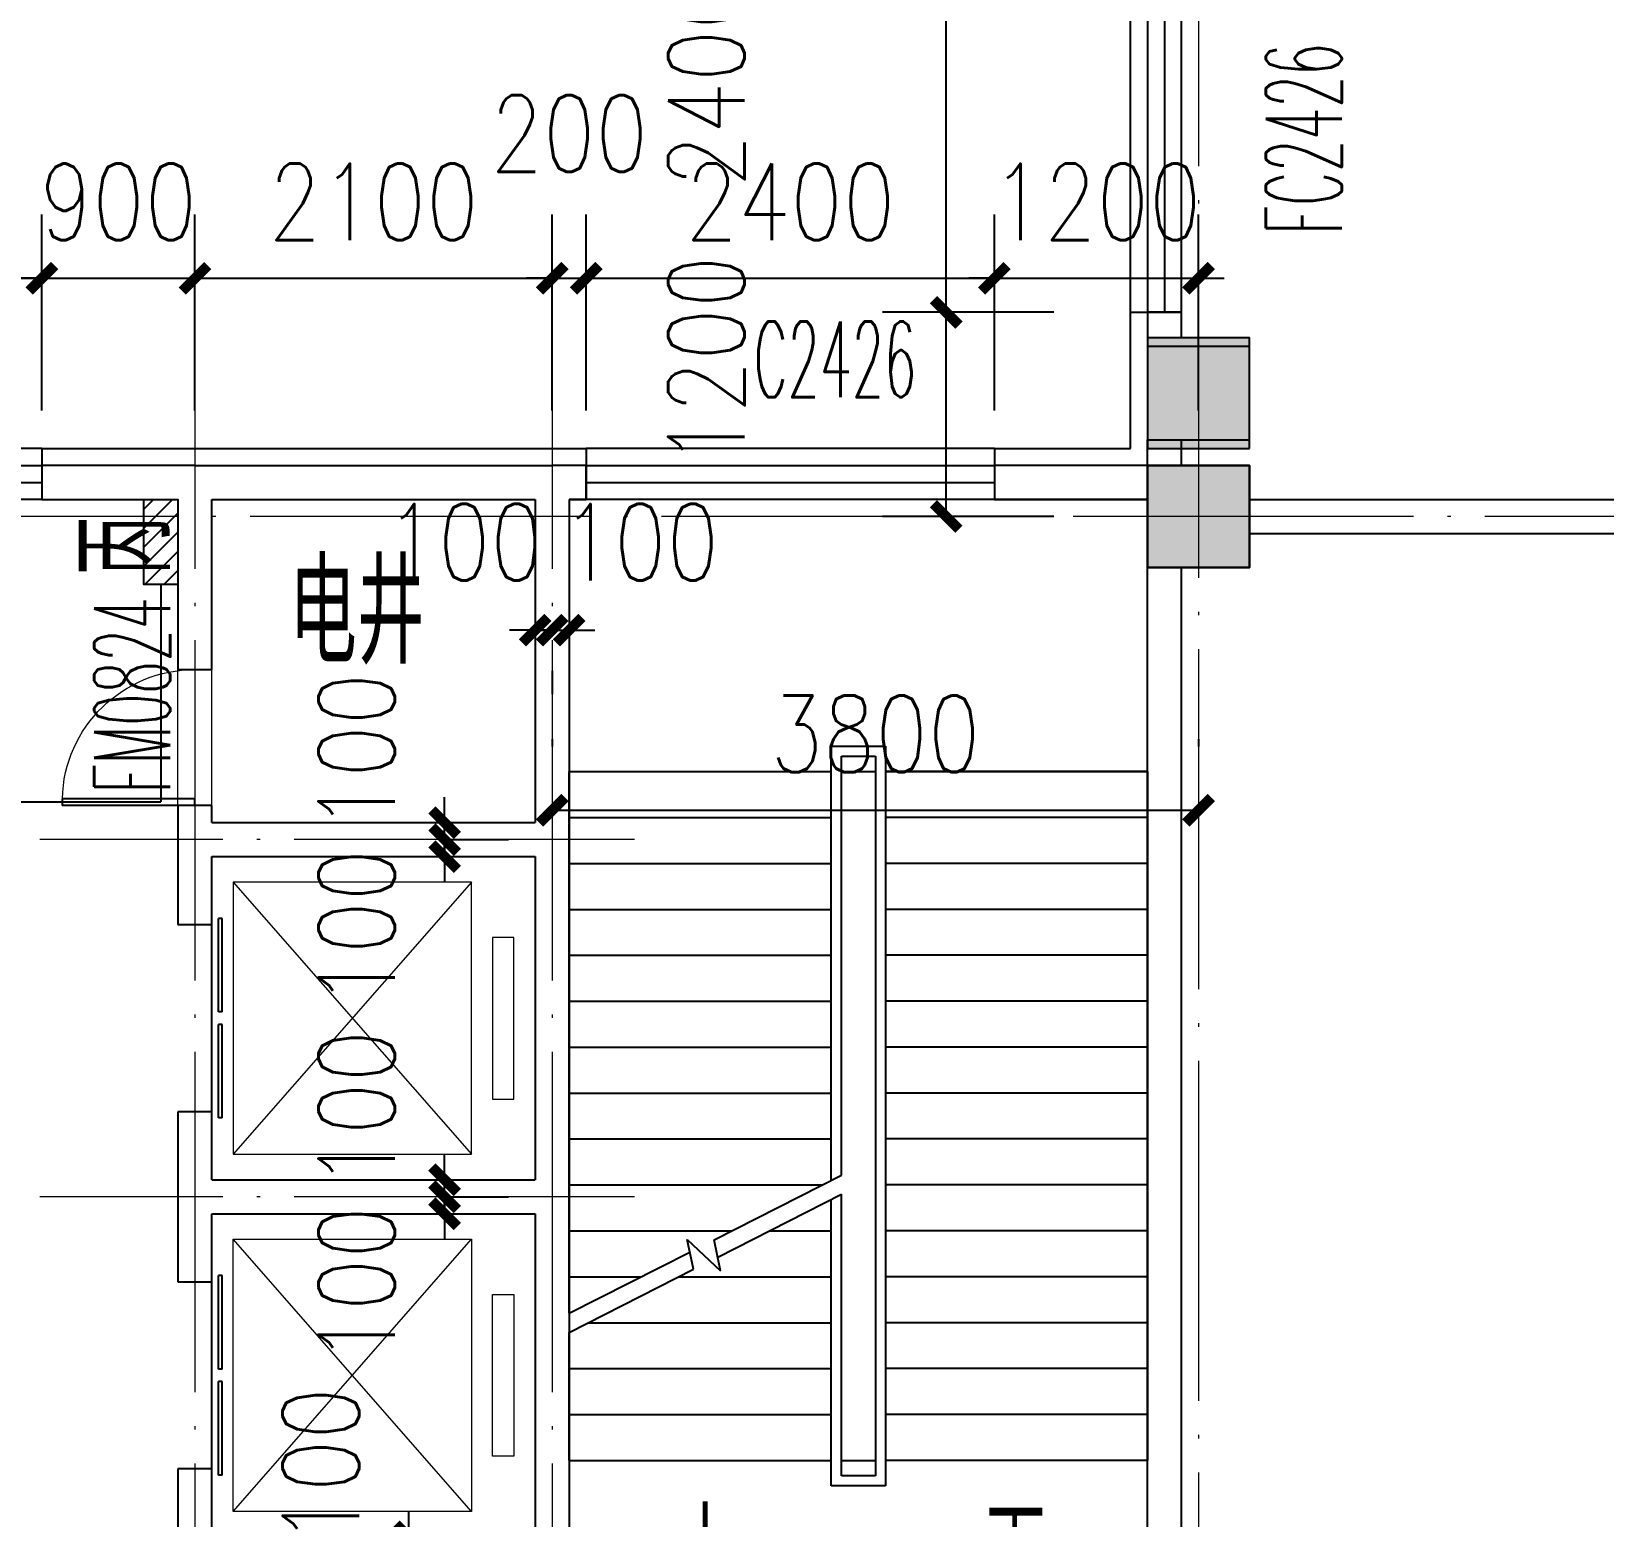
# Model space of a CAD drawing. Extents: x 1417642 to 3570900, y 124798 to 1191112.
# Drawn here: x 1504549 to 1513791, y 406516 to 415247 of the extents above; entities that cross this region are included whole.
import ezdxf

# ---------------------------------------------------------------- set-up
doc = ezdxf.new("R2010")
doc.units = 0
doc.header["$LTSCALE"] = 1000
doc.header["$MEASUREMENT"] = 0
doc.linetypes.add('DOTE', pattern=[2.42, 2, -0.2, 0.02, -0.2])
doc.layers.get('0').update_dxf_attribs({"linetype": 'CONTINUOUS'})
doc.layers.get('Defpoints').update_dxf_attribs({"linetype": 'CONTINUOUS'})
for name, color, linetype in [('colu', 2, 'CONTINUOUS'), ('COLUMN', 9, 'CONTINUOUS'), ('DIM_SYMB', 3, 'CONTINUOUS'), ('DOTE', 1, 'DOTE'), ('PUB_DIM', 3, 'CONTINUOUS'), ('PUB_HATCH', 8, 'CONTINUOUS'), ('PUB_TEXT', 40, 'CONTINUOUS'), ('STAIR', 2, 'CONTINUOUS'), ('SURFACE', 6, 'CONTINUOUS'), ('tiaozheng', 20, 'CONTINUOUS'), ('WALL', 4, 'CONTINUOUS'), ('WINDOW', 2, 'CONTINUOUS'), ('WINDOW_TEXT', 7, 'CONTINUOUS'), ('柱填充', 8, 'CONTINUOUS'), ('柱填充 @ 1', 8, 'CONTINUOUS')]:
    doc.layers.add(name, color=color, linetype=linetype)
doc.styles.add('_TCH_DIM', font='ROMANS', dxfattribs={"width": 0.7, "bigfont": 'Z'})
doc.styles.add('_TCH_WINDOW', font='ROMANS.shx', dxfattribs={"width": 0.7, "height": 400, "bigfont": 'Z.shx'})
doc.styles.add('DIM_FONT', font='SIMPLEX.shx', dxfattribs={"width": 0.8})
doc.styles.add('Z', font='ROMANS', dxfattribs={"width": 0.7, "bigfont": 'Z'})
doc.dimstyles.new('DIMN150', dxfattribs={"dimscale": 1.5, "dimtxt": 300, "dimasz": 100, "dimexe": 250, "dimexo": 300, "dimgap": 150, "dimtad": 1, "dimdec": 0, "dimzin": 0, "dimdsep": 46, "dimtxsty": 'DIM_FONT', "dimblk": 'ARCHTICK', "dimcen": 0.09, "dimdle": 1.5, "dimclrt": 7, "dimazin": 2, "dimtfac": 1, "dimtdec": 0, "dimtix": 1, "dimtmove": 2, "dimatfit": 3, "dimldrblk": 'ARCHTICK', "dimfxl": 1, "dimtolj": 1, "dimtzin": 0, "dimarcsym": 0})

# ---------------------------------------------------------------- blocks, each defined once
blk = doc.blocks.new('5873')
at = {"layer": '柱填充 @ 1', "ltscale": 1000}
blk.add_hatch(color=256, dxfattribs=at).paths.add_polyline_path([(1575227.6, 714085.4), (1575827.6, 714085.4), (1575827.6, 713485.4), (1575227.6, 713485.4)])
at = {"layer": 'colu', "ltscale": 1000}
blk.add_lwpolyline([(1575227.6, 714085.4), (1575827.6, 714085.4), (1575827.6, 713485.4), (1575227.6, 713485.4)], close=True, dxfattribs=at)
blk = doc.blocks.new('i89')
at = {"layer": '柱填充'}
h = blk.add_hatch(color=256, dxfattribs=at)
h.paths.add_polyline_path([(1555333.1, 501498.3), (1555333.1, 502098.3), (1554733.1, 502098.3), (1554733.1, 501498.3)])
h.paths.add_polyline_path([(1525733.1, 501498.3), (1525733.1, 502098.3), (1525133.1, 502098.3), (1525133.1, 501498.3)])
h.paths.add_polyline_path([(1517733.1, 501498.3), (1517733.1, 502098.3), (1517133.1, 502098.3), (1517133.1, 501498.3)])
h.paths.add_polyline_path([(1509733.1, 501498.3), (1509733.1, 502098.3), (1509133.1, 502098.3), (1509133.1, 501498.3)])
h.paths.add_polyline_path([(1501733.1, 501498.3), (1501733.1, 502098.3), (1501133.1, 502098.3), (1501133.1, 501498.3)])
h.paths.add_polyline_path([(1498133.1, 501498.3), (1498133.1, 502098.3), (1497533.1, 502098.3), (1497533.1, 501498.3)])
h.paths.add_polyline_path([(1498133.1, 529448.3), (1498133.1, 530148.3), (1497433.1, 530148.3), (1497433.1, 529448.3)])
h.paths.add_polyline_path([(1498133.1, 537448.3), (1498133.1, 538148.3), (1497433.1, 538148.3), (1497433.1, 537448.3)])
h.paths.add_polyline_path([(1541783.1, 545398.3), (1541783.1, 546098.3), (1541083.1, 546098.3), (1541083.1, 545398.3)])
h.paths.add_polyline_path([(1565333.1, 559098.3), (1565333.1, 559698.3), (1564733.1, 559698.3), (1564733.1, 559098.3)])
h.paths.add_polyline_path([(1565383.1, 549098.3), (1565383.1, 549798.3), (1564683.1, 549798.3), (1564683.1, 549098.3)])
h.paths.add_polyline_path([(1565333.1, 545498.3), (1565333.1, 546098.3), (1564733.1, 546098.3), (1564733.1, 545498.3)])
h.paths.add_polyline_path([(1565383.1, 538098.3), (1564683.1, 538098.3), (1564683.1, 537498.3), (1565383.1, 537498.3)])
h.paths.add_polyline_path([(1565333.1, 529498.3), (1565333.1, 530098.3), (1564733.1, 530098.3), (1564733.1, 529498.3)])
h.paths.add_polyline_path([(1565333.1, 519498.3), (1565333.1, 520098.3), (1564733.1, 520098.3), (1564733.1, 519498.3)])
h.paths.add_polyline_path([(1565333.1, 511498.3), (1565333.1, 512098.3), (1564733.1, 512098.3), (1564733.1, 511498.3)])
h.paths.add_polyline_path([(1565333.1, 501498.3), (1565333.1, 502098.3), (1564733.1, 502098.3), (1564733.1, 501498.3)])
h.paths.add_polyline_path([(1555333.1, 559098.3), (1555333.1, 559698.3), (1554733.1, 559698.3), (1554733.1, 559098.3)])
h.paths.add_polyline_path([(1555333.1, 549098.3), (1555333.1, 549698.3), (1554733.1, 549698.3), (1554733.1, 549098.3)])
h.paths.add_polyline_path([(1555333.1, 545498.3), (1555333.1, 546098.3), (1554733.1, 546098.3), (1554733.1, 545498.3)])
h.paths.add_polyline_path([(1555333.1, 537498.3), (1555333.1, 538098.3), (1554733.1, 538098.3), (1554733.1, 537498.3)])
h.paths.add_polyline_path([(1555433.1, 529448.3), (1555433.1, 530148.3), (1554733.1, 530148.3), (1554733.1, 529448.3)])
h.paths.add_polyline_path([(1555433.1, 519448.3), (1555433.1, 520148.3), (1554733.1, 520148.3), (1554733.1, 519448.3)])
h.paths.add_polyline_path([(1555433.1, 511498.3), (1555433.1, 512198.3), (1554733.1, 512198.3), (1554733.1, 511498.3)])
h.paths.add_polyline_path([(1551733.1, 557298.3), (1551733.1, 557898.3), (1551133.1, 557898.3), (1551133.1, 557298.3)])
h.paths.add_polyline_path([(1551783.1, 549098.3), (1551783.1, 549798.3), (1551083.1, 549798.3), (1551083.1, 549098.3)])
h.paths.add_polyline_path([(1551733.1, 545498.3), (1551733.1, 546098.3), (1551133.1, 546098.3), (1551133.1, 545498.3)])
h.paths.add_polyline_path([(1551733.1, 537498.3), (1551733.1, 538098.3), (1551133.1, 538098.3), (1551133.1, 537498.3)])
h.paths.add_polyline_path([(1551733.1, 529498.3), (1551733.1, 530098.3), (1551133.1, 530098.3), (1551133.1, 529498.3)])
h.paths.add_polyline_path([(1551733.1, 519498.3), (1551733.1, 520098.3), (1551133.1, 520098.3), (1551133.1, 519498.3)])
h.paths.add_polyline_path([(1551783.1, 511498.3), (1551783.1, 512198.3), (1551083.1, 512198.3), (1551083.1, 511498.3)])
h.paths.add_polyline_path([(1551733.1, 501498.3), (1551733.1, 502098.3), (1551133.1, 502098.3), (1551133.1, 501498.3)])
h.paths.add_polyline_path([(1541733.1, 559098.3), (1541733.1, 559698.3), (1541133.1, 559698.3), (1541133.1, 559098.3)])
h.paths.add_polyline_path([(1541733.1, 557298.3), (1541733.1, 557898.3), (1541133.1, 557898.3), (1541133.1, 557298.3)])
h.paths.add_polyline_path([(1541783.1, 549098.3), (1541783.1, 549798.3), (1541083.1, 549798.3), (1541083.1, 549098.3)])
h.paths.add_polyline_path([(1541733.1, 537498.3), (1541733.1, 538298.3), (1541133.1, 538298.3), (1541133.1, 537498.3)])
h.paths.add_polyline_path([(1541733.1, 519298.3), (1541733.1, 520098.3), (1541133.1, 520098.3), (1541133.1, 519298.3)])
h.paths.add_polyline_path([(1541833.1, 511498.3), (1541833.1, 512298.3), (1541033.1, 512298.3), (1541033.1, 511498.3)])
h.paths.add_polyline_path([(1541733.1, 501498.3), (1541733.1, 502098.3), (1541133.1, 502098.3), (1541133.1, 501498.3)])
h.paths.add_polyline_path([(1533733.1, 559098.3), (1533733.1, 559698.3), (1533133.1, 559698.3), (1533133.1, 559098.3)])
h.paths.add_polyline_path([(1533783.1, 549098.3), (1533783.1, 549798.3), (1533083.1, 549798.3), (1533083.1, 549098.3)])
h.paths.add_polyline_path([(1533733.1, 545498.3), (1533733.1, 546098.3), (1533133.1, 546098.3), (1533133.1, 545498.3)])
h.paths.add_polyline_path([(1533733.1, 537498.3), (1533733.1, 538298.3), (1533133.1, 538298.3), (1533133.1, 537498.3)])
h.paths.add_polyline_path([(1533733.1, 519298.3), (1533733.1, 520098.3), (1533133.1, 520098.3), (1533133.1, 519298.3)])
h.paths.add_polyline_path([(1533833.1, 511498.3), (1533833.1, 512298.3), (1533033.1, 512298.3), (1533033.1, 511498.3)])
h.paths.add_polyline_path([(1533733.1, 501498.3), (1533733.1, 502098.3), (1533133.1, 502098.3), (1533133.1, 501498.3)])
h.paths.add_polyline_path([(1525733.1, 559098.3), (1525733.1, 559698.3), (1525133.1, 559698.3), (1525133.1, 559098.3)])
h.paths.add_polyline_path([(1525783.1, 549098.3), (1525783.1, 549798.3), (1525083.1, 549798.3), (1525083.1, 549098.3)])
h.paths.add_polyline_path([(1525733.1, 545498.3), (1525733.1, 546098.3), (1525133.1, 546098.3), (1525133.1, 545498.3)])
h.paths.add_polyline_path([(1525733.1, 537498.3), (1525733.1, 538298.3), (1525133.1, 538298.3), (1525133.1, 537498.3)])
h.paths.add_polyline_path([(1525733.1, 519298.3), (1525733.1, 520098.3), (1525133.1, 520098.3), (1525133.1, 519298.3)])
h.paths.add_polyline_path([(1525833.1, 511498.3), (1525833.1, 512298.3), (1525033.1, 512298.3), (1525033.1, 511498.3)])
h.paths.add_polyline_path([(1517733.1, 559098.3), (1517733.1, 559698.3), (1517133.1, 559698.3), (1517133.1, 559098.3)])
h.paths.add_polyline_path([(1517783.1, 549098.3), (1517783.1, 549798.3), (1517083.1, 549798.3), (1517083.1, 549098.3)])
h.paths.add_polyline_path([(1517733.1, 545498.3), (1517733.1, 546098.3), (1517133.1, 546098.3), (1517133.1, 545498.3)])
h.paths.add_polyline_path([(1517733.1, 537498.3), (1517733.1, 538298.3), (1517133.1, 538298.3), (1517133.1, 537498.3)])
h.paths.add_polyline_path([(1517733.1, 519298.3), (1517733.1, 520098.3), (1517133.1, 520098.3), (1517133.1, 519298.3)])
h.paths.add_polyline_path([(1517833.1, 511498.3), (1517833.1, 512298.3), (1517033.1, 512298.3), (1517033.1, 511498.3)])
h.paths.add_polyline_path([(1509733.1, 559098.3), (1509733.1, 559698.3), (1509133.1, 559698.3), (1509133.1, 559098.3)])
h.paths.add_polyline_path([(1509783.1, 549098.3), (1509783.1, 549798.3), (1509083.1, 549798.3), (1509083.1, 549098.3)])
h.paths.add_polyline_path([(1509733.1, 545498.3), (1509733.1, 546098.3), (1509133.1, 546098.3), (1509133.1, 545498.3)])
h.paths.add_polyline_path([(1509733.1, 537498.3), (1509733.1, 538298.3), (1509133.1, 538298.3), (1509133.1, 537498.3)])
h.paths.add_polyline_path([(1509733.1, 519298.3), (1509733.1, 520098.3), (1509133.1, 520098.3), (1509133.1, 519298.3)])
h.paths.add_polyline_path([(1509833.1, 511498.3), (1509833.1, 512298.3), (1509033.1, 512298.3), (1509033.1, 511498.3)])
h.paths.add_polyline_path([(1509733.1, 480798.3), (1509733.1, 481398.3), (1509133.1, 481398.3), (1509133.1, 480798.3)])
h.paths.add_polyline_path([(1501733.1, 559098.3), (1501733.1, 559698.3), (1501133.1, 559698.3), (1501133.1, 559098.3)])
h.paths.add_polyline_path([(1501733.1, 549098.3), (1501733.1, 549698.3), (1501133.1, 549698.3), (1501133.1, 549098.3)])
h.paths.add_polyline_path([(1501733.1, 545498.3), (1501733.1, 546098.3), (1501133.1, 546098.3), (1501133.1, 545498.3)])
h.paths.add_polyline_path([(1501733.1, 537498.3), (1501733.1, 538098.3), (1501133.1, 538098.3), (1501133.1, 537498.3)])
h.paths.add_polyline_path([(1501733.1, 529498.3), (1501733.1, 530098.3), (1501133.1, 530098.3), (1501133.1, 529498.3)])
h.paths.add_polyline_path([(1501733.1, 519498.3), (1501733.1, 520098.3), (1501133.1, 520098.3), (1501133.1, 519498.3)])
h.paths.add_polyline_path([(1501833.1, 511498.3), (1501833.1, 512198.3), (1501133.1, 512198.3), (1501133.1, 511498.3)])
h.paths.add_polyline_path([(1501733.1, 480798.3), (1501733.1, 481398.3), (1501133.1, 481398.3), (1501133.1, 480798.3)])
h.paths.add_polyline_path([(1498133.1, 559098.3), (1498133.1, 559698.3), (1497533.1, 559698.3), (1497533.1, 559098.3)])
h.paths.add_polyline_path([(1498183.1, 549098.3), (1498183.1, 549798.3), (1497483.1, 549798.3), (1497483.1, 549098.3)])
h.paths.add_polyline_path([(1498133.1, 545498.3), (1498133.1, 546098.3), (1497533.1, 546098.3), (1497533.1, 545498.3)])
h.paths.add_polyline_path([(1498133.1, 519448.3), (1498133.1, 520148.3), (1497433.1, 520148.3), (1497433.1, 519448.3)])
h.paths.add_polyline_path([(1498133.1, 511448.3), (1498133.1, 512148.3), (1497433.1, 512148.3), (1497433.1, 511448.3)])
h.paths.add_polyline_path([(1498133.1, 480798.3), (1498133.1, 481398.3), (1497533.1, 481398.3), (1497533.1, 480798.3)])
h.paths.add_polyline_path([(1488133.1, 559098.3), (1488133.1, 559698.3), (1487533.1, 559698.3), (1487533.1, 559098.3)])
h.paths.add_polyline_path([(1488233.1, 549098.3), (1488233.1, 549798.3), (1487533.1, 549798.3), (1487533.1, 549098.3)])
h.paths.add_polyline_path([(1488133.1, 545498.3), (1488133.1, 546098.3), (1487533.1, 546098.3), (1487533.1, 545498.3)])
h.paths.add_polyline_path([(1488133.1, 537498.3), (1488133.1, 538098.3), (1487533.1, 538098.3), (1487533.1, 537498.3)])
h.paths.add_polyline_path([(1488133.1, 529498.3), (1488133.1, 530098.3), (1487533.1, 530098.3), (1487533.1, 529498.3)])
h.paths.add_polyline_path([(1488133.1, 519498.3), (1488133.1, 520098.3), (1487533.1, 520098.3), (1487533.1, 519498.3)])
h.paths.add_polyline_path([(1488133.1, 511498.3), (1488133.1, 512098.3), (1487533.1, 512098.3), (1487533.1, 511498.3)])
h.paths.add_polyline_path([(1488133.1, 501498.3), (1488133.1, 502098.3), (1487533.1, 502098.3), (1487533.1, 501498.3)])
h.paths.add_polyline_path([(1488133.1, 480798.3), (1488133.1, 481398.3), (1487533.1, 481398.3), (1487533.1, 480798.3)])
h.paths.add_polyline_path([(1498133.1, 484398.3), (1498133.1, 485198.3), (1497433.1, 485198.3), (1497433.1, 484398.3)])
h.paths.add_polyline_path([(1498133.6, 496298.3), (1498133.6, 497098.3), (1497433.1, 497098.3), (1497433.1, 496298.3)])
h.paths.add_polyline_path([(1487533.1, 497098.3), (1487533.1, 496298.3), (1488233.1, 496298.3), (1488233.1, 497098.3)])
h.paths.add_polyline_path([(1487533.1, 485198.3), (1487533.1, 484398.3), (1488233.1, 484398.3), (1488233.1, 485198.3)])
h.paths.add_polyline_path([(1509733, 496298.3), (1509733, 497098.3), (1509033.1, 497098.3), (1509033.1, 496298.3)])
h.paths.add_polyline_path([(1509733.1, 484398.3), (1509733.1, 485198.3), (1509033.1, 485198.3), (1509033.1, 484398.3)])
at = {"layer": 'colu'}
blk.add_lwpolyline([(1488133.1, 480798.3), (1488133.1, 481398.3), (1487533.1, 481398.3), (1487533.1, 480798.3)], close=True, dxfattribs=at)
blk = doc.blocks.new('_ArchTick')
at = {"color": 0, "linetype": 'ByBlock', "const_width": 0.4}
blk.add_lwpolyline([(-0.5, -0.5), (0.5, 0.5)], dxfattribs=at)
blk = doc.blocks.new('*D1621')
at = {"layer": 'Defpoints', "color": 0}
for p in [(1506349.4, 406395.5), (1506767.4, 406395.5), (1506349.4, 406295.5)]:
    blk.add_point(p, dxfattribs=at)
at = {"layer": 'PUB_DIM', "color": 0, "lineweight": -2}
for p, q in [((1506767.4, 406395.5), (1506767.4, 406545.5)), ((1506767.4, 406295.5), (1506767.4, 406395.5)), ((1506799.4, 406395.5), (1507142.4, 406395.5)), ((1506767.4, 406295.5), (1506767.4, 406145.5)), ((1506799.4, 406295.5), (1507142.4, 406295.5))]:
    blk.add_line(p, q, dxfattribs=at)
at = {"layer": 'PUB_DIM', "color": 0, "lineweight": -2, "xscale": 150, "yscale": 150, "zscale": 150}
for p, rotation in [((1506767.4, 406395.5), 270), ((1506767.4, 406295.5), 90)]:
    blk.add_blockref('_ArchTick', p, dxfattribs=dict(at, rotation=rotation))
at = {"layer": 'PUB_DIM', "color": 7, "insert": (1506249.9, 406813.2), "char_height": 450, "attachment_point": 5, "rotation": 90, "style": 'DIM_FONT'}
blk.add_mtext('\\A1;100', dxfattribs=at)
blk = doc.blocks.new('*D1623')
at = {"layer": 'Defpoints', "color": 0}
for p in [(1506560.3, 408495.5), (1506978.2, 408495.5), (1506560.3, 408395.5)]:
    blk.add_point(p, dxfattribs=at)
at = {"layer": 'PUB_DIM', "color": 0, "lineweight": -2}
for p, q in [((1506978.2, 408495.5), (1506978.2, 408645.5)), ((1506978.2, 408395.5), (1506978.2, 408495.5)), ((1507010.3, 408495.5), (1507353.2, 408495.5)), ((1506978.2, 408395.5), (1506978.2, 408245.5)), ((1507010.3, 408395.5), (1507353.2, 408395.5))]:
    blk.add_line(p, q, dxfattribs=at)
at = {"layer": 'PUB_DIM', "color": 0, "lineweight": -2, "xscale": 150, "yscale": 150, "zscale": 150}
for p, rotation in [((1506978.2, 408495.5), 270), ((1506978.2, 408395.5), 90)]:
    blk.add_blockref('_ArchTick', p, dxfattribs=dict(at, rotation=rotation))
at = {"layer": 'PUB_DIM', "color": 7, "insert": (1506460.7, 408913.2), "char_height": 450, "attachment_point": 5, "rotation": 90, "style": 'DIM_FONT'}
blk.add_mtext('\\A1;100', dxfattribs=at)
blk = doc.blocks.new('*D1624')
at = {"layer": 'Defpoints', "color": 0}
for p in [(1506560.3, 408395.5), (1506978.2, 408395.5), (1506560.3, 408295.5)]:
    blk.add_point(p, dxfattribs=at)
at = {"layer": 'PUB_DIM', "color": 0, "lineweight": -2}
for p, q in [((1506978.2, 408395.5), (1506978.2, 408545.5)), ((1506978.2, 408295.5), (1506978.2, 408395.5)), ((1507010.3, 408395.5), (1507353.2, 408395.5)), ((1506978.2, 408295.5), (1506978.2, 408145.5)), ((1507010.3, 408295.5), (1507353.2, 408295.5))]:
    blk.add_line(p, q, dxfattribs=at)
at = {"layer": 'PUB_DIM', "color": 0, "lineweight": -2, "xscale": 150, "yscale": 150, "zscale": 150}
for p, rotation in [((1506978.2, 408395.5), 270), ((1506978.2, 408295.5), 90)]:
    blk.add_blockref('_ArchTick', p, dxfattribs=dict(at, rotation=rotation))
at = {"layer": 'PUB_DIM', "color": 7, "insert": (1506460.7, 407877.7), "char_height": 450, "attachment_point": 5, "rotation": 90, "style": 'DIM_FONT'}
blk.add_mtext('\\A1;100', dxfattribs=at)
blk = doc.blocks.new('*D1625')
at = {"layer": 'Defpoints', "color": 0}
for p in [(1506560.3, 410595.5), (1506978.2, 410595.5), (1506560.3, 410495.5)]:
    blk.add_point(p, dxfattribs=at)
at = {"layer": 'PUB_DIM', "color": 0, "lineweight": -2}
for p, q in [((1506978.2, 410595.5), (1506978.2, 410745.5)), ((1506978.2, 410495.5), (1506978.2, 410595.5)), ((1507010.3, 410595.5), (1507353.2, 410595.5)), ((1506978.2, 410495.5), (1506978.2, 410345.5)), ((1507010.3, 410495.5), (1507353.2, 410495.5))]:
    blk.add_line(p, q, dxfattribs=at)
at = {"layer": 'PUB_DIM', "color": 0, "lineweight": -2, "xscale": 150, "yscale": 150, "zscale": 150}
for p, rotation in [((1506978.2, 410595.5), 270), ((1506978.2, 410495.5), 90)]:
    blk.add_blockref('_ArchTick', p, dxfattribs=dict(at, rotation=rotation))
at = {"layer": 'PUB_DIM', "color": 7, "insert": (1506460.7, 411013.2), "char_height": 450, "attachment_point": 5, "rotation": 90, "style": 'DIM_FONT'}
blk.add_mtext('\\A1;100', dxfattribs=at)
blk = doc.blocks.new('*D1626')
at = {"layer": 'Defpoints', "color": 0}
for p in [(1506560.3, 410495.5), (1506978.2, 410495.5), (1506560.3, 410395.5)]:
    blk.add_point(p, dxfattribs=at)
at = {"layer": 'PUB_DIM', "color": 0, "lineweight": -2}
for p, q in [((1506978.2, 410495.5), (1506978.2, 410645.5)), ((1506978.2, 410395.5), (1506978.2, 410495.5)), ((1507010.3, 410495.5), (1507353.2, 410495.5)), ((1506978.2, 410395.5), (1506978.2, 410245.5)), ((1507010.3, 410395.5), (1507353.2, 410395.5))]:
    blk.add_line(p, q, dxfattribs=at)
at = {"layer": 'PUB_DIM', "color": 0, "lineweight": -2, "xscale": 150, "yscale": 150, "zscale": 150}
for p, rotation in [((1506978.2, 410495.5), 270), ((1506978.2, 410395.5), 90)]:
    blk.add_blockref('_ArchTick', p, dxfattribs=dict(at, rotation=rotation))
at = {"layer": 'PUB_DIM', "color": 7, "insert": (1506460.7, 409977.7), "char_height": 450, "attachment_point": 5, "rotation": 90, "style": 'DIM_FONT'}
blk.add_mtext('\\A1;100', dxfattribs=at)
blk = doc.blocks.new('*D1627')
at = {"layer": 'Defpoints', "color": 0}
for p in [(1507510.3, 411937.1), (1507610.3, 411937.1), (1507610.3, 411726.4)]:
    blk.add_point(p, dxfattribs=at)
at = {"layer": 'PUB_DIM', "color": 0, "lineweight": -2}
for p, q in [((1507510.3, 411726.4), (1507360.3, 411726.4)), ((1507510.3, 411726.4), (1507610.3, 411726.4)), ((1507610.3, 411726.4), (1507760.3, 411726.4)), ((1507510.3, 411487.1), (1507510.3, 411351.4)), ((1507610.3, 411487.1), (1507610.3, 411351.4))]:
    blk.add_line(p, q, dxfattribs=at)
at = {"layer": 'PUB_DIM', "color": 0, "lineweight": -2, "xscale": 150, "yscale": 150, "zscale": 150}
blk.add_blockref('_ArchTick', (1507510.3, 411726.4), dxfattribs=at)
at = {"layer": 'PUB_DIM', "color": 0, "lineweight": -2, "xscale": 150, "yscale": 150, "zscale": 150, "rotation": 180}
blk.add_blockref('_ArchTick', (1507610.3, 411726.4), dxfattribs=at)
at = {"layer": 'PUB_DIM', "color": 7, "insert": (1507092.5, 412243.9), "char_height": 450, "attachment_point": 5, "style": 'DIM_FONT'}
blk.add_mtext('\\A1;100', dxfattribs=at)
blk = doc.blocks.new('*D1628')
at = {"layer": 'Defpoints', "color": 0}
for p in [(1507610.3, 411937.1), (1507710.3, 411937.1), (1507710.3, 411726.4)]:
    blk.add_point(p, dxfattribs=at)
at = {"layer": 'PUB_DIM', "color": 0, "lineweight": -2}
for p, q in [((1507610.3, 411726.4), (1507460.3, 411726.4)), ((1507610.3, 411726.4), (1507710.3, 411726.4)), ((1507710.3, 411726.4), (1507860.3, 411726.4)), ((1507610.3, 411487.1), (1507610.3, 411351.4)), ((1507710.3, 411487.1), (1507710.3, 411351.4))]:
    blk.add_line(p, q, dxfattribs=at)
at = {"layer": 'PUB_DIM', "color": 0, "lineweight": -2, "xscale": 150, "yscale": 150, "zscale": 150}
blk.add_blockref('_ArchTick', (1507610.3, 411726.4), dxfattribs=at)
at = {"layer": 'PUB_DIM', "color": 0, "lineweight": -2, "xscale": 150, "yscale": 150, "zscale": 150, "rotation": 180}
blk.add_blockref('_ArchTick', (1507710.3, 411726.4), dxfattribs=at)
at = {"layer": 'PUB_DIM', "color": 7, "insert": (1508128, 412243.9), "char_height": 450, "attachment_point": 5, "style": 'DIM_FONT'}
blk.add_mtext('\\A1;100', dxfattribs=at)
blk = doc.blocks.new('*D1918')
at = {"layer": 'Defpoints', "color": 0}
for p in [(1511410.3, 413795.5), (1510210.3, 412569.2), (1511410.3, 412569.2)]:
    blk.add_point(p, dxfattribs=at)
at = {"layer": 'PUB_DIM', "color": 0, "lineweight": -2}
for p, q in [((1510210.3, 413019.2), (1510210.3, 414170.5)), ((1511410.3, 413019.2), (1511410.3, 414170.5)), ((1510210.3, 413795.5), (1510060.3, 413795.5)), ((1510210.3, 413795.5), (1511410.3, 413795.5)), ((1511410.3, 413795.5), (1511560.3, 413795.5))]:
    blk.add_line(p, q, dxfattribs=at)
at = {"layer": 'PUB_DIM', "color": 0, "lineweight": -2, "xscale": 150, "yscale": 150, "zscale": 150}
blk.add_blockref('_ArchTick', (1510210.3, 413795.5), dxfattribs=at)
at = {"layer": 'PUB_DIM', "color": 0, "lineweight": -2, "xscale": 150, "yscale": 150, "zscale": 150, "rotation": 180}
blk.add_blockref('_ArchTick', (1511410.3, 413795.5), dxfattribs=at)
at = {"layer": 'PUB_DIM', "color": 7, "insert": (1510810.3, 414245.5), "char_height": 450, "attachment_point": 5, "style": 'DIM_FONT'}
blk.add_mtext('\\A1;1200', dxfattribs=at)
blk = doc.blocks.new('*D1919')
at = {"layer": 'Defpoints', "color": 0}
for p in [(1510210.3, 413795.5), (1507810.3, 412569.2), (1510210.3, 412569.2)]:
    blk.add_point(p, dxfattribs=at)
at = {"layer": 'PUB_DIM', "color": 0, "lineweight": -2}
for p, q in [((1507810.3, 413019.2), (1507810.3, 414170.5)), ((1510210.3, 413019.2), (1510210.3, 414170.5)), ((1507808, 413795.5), (1510212.5, 413795.5))]:
    blk.add_line(p, q, dxfattribs=at)
at = {"layer": 'PUB_DIM', "color": 0, "lineweight": -2, "xscale": 150, "yscale": 150, "zscale": 150, "rotation": 180}
blk.add_blockref('_ArchTick', (1507810.3, 413795.5), dxfattribs=at)
at = {"layer": 'PUB_DIM', "color": 0, "lineweight": -2, "xscale": 150, "yscale": 150, "zscale": 150}
blk.add_blockref('_ArchTick', (1510210.3, 413795.5), dxfattribs=at)
at = {"layer": 'PUB_DIM', "color": 7, "insert": (1509010.3, 414245.5), "char_height": 450, "attachment_point": 5, "style": 'DIM_FONT'}
blk.add_mtext('\\A1;2400', dxfattribs=at)
blk = doc.blocks.new('*D1920')
at = {"layer": 'Defpoints', "color": 0}
for p in [(1507810.3, 413795.5), (1507610.3, 412569.2), (1507810.3, 412569.2)]:
    blk.add_point(p, dxfattribs=at)
at = {"layer": 'PUB_DIM', "color": 0, "lineweight": -2}
for p, q in [((1507610.3, 413019.2), (1507610.3, 414170.5)), ((1507810.3, 413019.2), (1507810.3, 414170.5)), ((1507610.3, 413795.5), (1507460.3, 413795.5)), ((1507610.3, 413795.5), (1507810.3, 413795.5)), ((1507810.3, 413795.5), (1507960.3, 413795.5))]:
    blk.add_line(p, q, dxfattribs=at)
at = {"layer": 'PUB_DIM', "color": 0, "lineweight": -2, "xscale": 150, "yscale": 150, "zscale": 150}
blk.add_blockref('_ArchTick', (1507610.3, 413795.5), dxfattribs=at)
at = {"layer": 'PUB_DIM', "color": 0, "lineweight": -2, "xscale": 150, "yscale": 150, "zscale": 150, "rotation": 180}
blk.add_blockref('_ArchTick', (1507810.3, 413795.5), dxfattribs=at)
at = {"layer": 'PUB_DIM', "color": 7, "insert": (1507710.3, 414646.7), "char_height": 450, "attachment_point": 5, "style": 'DIM_FONT'}
blk.add_mtext('\\A1;200', dxfattribs=at)
blk = doc.blocks.new('*D1921')
at = {"layer": 'Defpoints', "color": 0}
for p in [(1507610.3, 413795.5), (1505510.3, 412569.2), (1507610.3, 412569.2)]:
    blk.add_point(p, dxfattribs=at)
at = {"layer": 'PUB_DIM', "color": 0, "lineweight": -2}
for p, q in [((1505510.3, 413019.2), (1505510.3, 414170.5)), ((1507610.3, 413019.2), (1507610.3, 414170.5)), ((1505508, 413795.5), (1507612.5, 413795.5))]:
    blk.add_line(p, q, dxfattribs=at)
at = {"layer": 'PUB_DIM', "color": 0, "lineweight": -2, "xscale": 150, "yscale": 150, "zscale": 150, "rotation": 180}
blk.add_blockref('_ArchTick', (1505510.3, 413795.5), dxfattribs=at)
at = {"layer": 'PUB_DIM', "color": 0, "lineweight": -2, "xscale": 150, "yscale": 150, "zscale": 150}
blk.add_blockref('_ArchTick', (1507610.3, 413795.5), dxfattribs=at)
at = {"layer": 'PUB_DIM', "color": 7, "insert": (1506560.3, 414245.5), "char_height": 450, "attachment_point": 5, "style": 'DIM_FONT'}
blk.add_mtext('\\A1;2100', dxfattribs=at)
blk = doc.blocks.new('*D1922')
at = {"layer": 'Defpoints', "color": 0}
for p in [(1505510.3, 413795.5), (1504610.3, 412569.2), (1505510.3, 412569.2)]:
    blk.add_point(p, dxfattribs=at)
at = {"layer": 'PUB_DIM', "color": 0, "lineweight": -2}
for p, q in [((1504610.3, 413019.2), (1504610.3, 414170.5)), ((1505510.3, 413019.2), (1505510.3, 414170.5)), ((1504610.3, 413795.5), (1504460.3, 413795.5)), ((1504610.3, 413795.5), (1505510.3, 413795.5)), ((1505510.3, 413795.5), (1505660.3, 413795.5))]:
    blk.add_line(p, q, dxfattribs=at)
at = {"layer": 'PUB_DIM', "color": 0, "lineweight": -2, "xscale": 150, "yscale": 150, "zscale": 150}
blk.add_blockref('_ArchTick', (1504610.3, 413795.5), dxfattribs=at)
at = {"layer": 'PUB_DIM', "color": 0, "lineweight": -2, "xscale": 150, "yscale": 150, "zscale": 150, "rotation": 180}
blk.add_blockref('_ArchTick', (1505510.3, 413795.5), dxfattribs=at)
at = {"layer": 'PUB_DIM', "color": 7, "insert": (1505060.3, 414245.5), "char_height": 450, "attachment_point": 5, "style": 'DIM_FONT'}
blk.add_mtext('\\A1;900', dxfattribs=at)
blk = doc.blocks.new('*D1923')
at = {"layer": 'Defpoints', "color": 0}
for p in [(1504610.3, 413795.5), (1502210.3, 412569.2), (1504610.3, 412569.2)]:
    blk.add_point(p, dxfattribs=at)
at = {"layer": 'PUB_DIM', "color": 0, "lineweight": -2}
for p, q in [((1502210.3, 413019.2), (1502210.3, 414170.5)), ((1504610.3, 413019.2), (1504610.3, 414170.5)), ((1502208, 413795.5), (1504612.5, 413795.5))]:
    blk.add_line(p, q, dxfattribs=at)
at = {"layer": 'PUB_DIM', "color": 0, "lineweight": -2, "xscale": 150, "yscale": 150, "zscale": 150, "rotation": 180}
blk.add_blockref('_ArchTick', (1502210.3, 413795.5), dxfattribs=at)
at = {"layer": 'PUB_DIM', "color": 0, "lineweight": -2, "xscale": 150, "yscale": 150, "zscale": 150}
blk.add_blockref('_ArchTick', (1504610.3, 413795.5), dxfattribs=at)
at = {"layer": 'PUB_DIM', "color": 7, "insert": (1503410.3, 414245.5), "char_height": 450, "attachment_point": 5, "style": 'DIM_FONT'}
blk.add_mtext('\\A1;2400', dxfattribs=at)
blk = doc.blocks.new('*D2026')
at = {"layer": 'Defpoints', "color": 0}
for p in [(1509926.7, 413595.5), (1511010.3, 413595.5), (1511010.3, 412395.5)]:
    blk.add_point(p, dxfattribs=at)
at = {"layer": 'PUB_DIM', "color": 0, "lineweight": -2}
for p, q in [((1509926.7, 412393.2), (1509926.7, 413597.7)), ((1510560.3, 413595.5), (1509551.7, 413595.5)), ((1510560.3, 412395.5), (1509551.7, 412395.5))]:
    blk.add_line(p, q, dxfattribs=at)
at = {"layer": 'PUB_DIM', "color": 0, "lineweight": -2, "xscale": 150, "yscale": 150, "zscale": 150}
for p, rotation in [((1509926.7, 413595.5), 90), ((1509926.7, 412395.5), 270)]:
    blk.add_blockref('_ArchTick', p, dxfattribs=dict(at, rotation=rotation))
at = {"layer": 'PUB_DIM', "color": 7, "insert": (1508516.8, 413311.2), "char_height": 450, "attachment_point": 5, "rotation": 90, "style": 'DIM_FONT'}
blk.add_mtext('\\A1;1200', dxfattribs=at)
blk = doc.blocks.new('*D2027')
at = {"layer": 'Defpoints', "color": 0}
for p in [(1509926.7, 415995.5), (1511010.3, 415995.5), (1511010.3, 413595.5)]:
    blk.add_point(p, dxfattribs=at)
at = {"layer": 'PUB_DIM', "color": 0, "lineweight": -2}
for p, q in [((1510560.3, 415995.5), (1509551.7, 415995.5)), ((1509926.7, 413593.2), (1509926.7, 415997.7)), ((1510560.3, 413595.5), (1509551.7, 413595.5))]:
    blk.add_line(p, q, dxfattribs=at)
at = {"layer": 'PUB_DIM', "color": 0, "lineweight": -2, "xscale": 150, "yscale": 150, "zscale": 150}
for p, rotation in [((1509926.7, 415995.5), 90), ((1509926.7, 413595.5), 270)]:
    blk.add_blockref('_ArchTick', p, dxfattribs=dict(at, rotation=rotation))
at = {"layer": 'PUB_DIM', "color": 7, "insert": (1508516.8, 414949), "char_height": 450, "attachment_point": 5, "rotation": 90, "style": 'DIM_FONT'}
blk.add_mtext('\\A1;2400', dxfattribs=at)
blk = doc.blocks.new('*D2288')
at = {"layer": 'Defpoints', "color": 0}
for p in [(1511410.3, 410667.9), (1507610.3, 410636.7), (1511410.3, 410636.7)]:
    blk.add_point(p, dxfattribs=at)
at = {"layer": 'PUB_DIM', "color": 0, "lineweight": -2}
for p, q in [((1507610.3, 411086.7), (1507610.3, 411042.9)), ((1511410.3, 411086.7), (1511410.3, 411042.9)), ((1507608, 410667.9), (1511412.5, 410667.9))]:
    blk.add_line(p, q, dxfattribs=at)
at = {"layer": 'PUB_DIM', "color": 0, "lineweight": -2, "xscale": 150, "yscale": 150, "zscale": 150, "rotation": 180}
blk.add_blockref('_ArchTick', (1507610.3, 410667.9), dxfattribs=at)
at = {"layer": 'PUB_DIM', "color": 0, "lineweight": -2, "xscale": 150, "yscale": 150, "zscale": 150}
blk.add_blockref('_ArchTick', (1511410.3, 410667.9), dxfattribs=at)
at = {"layer": 'PUB_DIM', "color": 7, "insert": (1509510.3, 411117.9), "char_height": 450, "attachment_point": 5, "style": 'DIM_FONT'}
blk.add_mtext('\\A1;3800', dxfattribs=at)
blk = doc.blocks.new('_FZH')
blk.add_lwpolyline([(-0.5, -0.5), (0.5, -0.5), (0.5, 0.5), (-0.5, 0.5)], close=True)
at = {"layer": 'PUB_HATCH'}
blk.add_solid([(-0.5, -0.5), (0.5, -0.5), (-0.5, 0.5), (0.5, 0.5)], dxfattribs=at)
blk = doc.blocks.new('$TCHSYS$WIN2D')
for p, q in [((-0.5, 0.5), (0.5, 0.5)), ((-0.5, 0.5), (-0.5, -0.5)), ((0.5, 0.5), (0.5, -0.5)), ((0.5, 0.1667), (-0.5, 0.1667)), ((0.5, -0.1667), (-0.5, -0.1667)), ((-0.5, -0.5), (0.5, -0.5))]:
    blk.add_line(p, q)
blk = doc.blocks.new('$DorLib2D$00000001')
for p, q in [((0.45, 0.975), (0.5, 0.975)), ((0.45, 0), (0.45, 0.975)), ((0.5, 0), (0.5, 0.975)), ((0.5, 0), (0.45, 0))]:
    blk.add_line(p, q)
at = {"lineweight": 13}
blk.add_arc((0.475, 0), 0.975, 91.4693, 180, dxfattribs=at)
blk = doc.blocks.new('$DORLIB2D$00000127')
at = {"color": 0}
for points in [[(-0.5333, 0.7949), (-0.5333, 0.6904)], [(-0.0333, 0.7949), (-0.5333, 0.7949)], [(-0.0333, 0.7949), (-0.0333, 0.6904)], [(0.5333, 0.7949), (0.0333, 0.7949)], [(0.0333, 0.7949), (0.0333, 0.6904)], [(0.5333, 0.7949), (0.5333, 0.6904)], [(-0.0333, 0.6904), (-0.5333, 0.6904)], [(0.5333, 0.6904), (0.0333, 0.6904)], [(0.5, 0.5), (-0.5, 0.5)]]:
    blk.add_lwpolyline(points, dxfattribs=at)

msp = doc.modelspace()

# ---------------------------------------------------------------- hatches: boundary and pattern name
at = {"layer": 'STAIR'}
h = msp.add_hatch(dxfattribs=at)
h.set_pattern_fill('ANSI31', color=256, scale=50)
h.set_pattern_definition([(45, (-17860.28, -77340.66), (-56.1266008, 56.1266008), [])])
h.paths.add_polyline_path([(1505210.3, 411995.5), (1505410.3, 411995.5), (1505410.3, 412495.5), (1505210.3, 412495.5)])

# ---------------------------------------------------------------- linework, layer by layer
at = {"layer": 'DIM_SYMB'}
for points in [[(1510310.3, 406710.5, 0, 0, 0), (1510310.3, 411695.5, 0, 0, 0), (1508510.3, 411695.5, 0, 0, 0), (1508510.3, 408645.5, 120, 0, 0), (1508510.3, 408195.5, 0, 0, 0)], [(1508510.3, 406710.5, 0, 0, 0), (1508510.3, 407475.5, 120, 0, 0), (1508510.3, 407925.5, 0, 0, 0)]]:
    msp.add_lwpolyline(points, format="xyseb", dxfattribs=at)
at = {"layer": 'DOTE', "lineweight": 0}
for points in [[(1511410.3, 469695.5), (1511410.3, 385594.9)], [(1597373.8, 412395.5), (1431783.9, 412395.5)]]:
    msp.add_lwpolyline(points, dxfattribs=at)
at = {"layer": 'DOTE', "lineweight": 0, "elevation": 0}
for points in [[(1505510.3, 414087.2), (1505510.3, 402170.4)], [(1507610.3, 414087.2), (1507610.3, 402170.4)], [(1508094.4, 410495.5), (1504599, 410495.5)], [(1508094.4, 408395.5), (1504599, 408395.5)]]:
    msp.add_lwpolyline(points, dxfattribs=at)
at = {"layer": 'STAIR'}
for p, q in [((1511110.3, 412495.5), (1507710.3, 412495.5)), ((1507710.3, 412495.5), (1507710.3, 410895.5)), ((1511110.3, 410895.5), (1511110.3, 412495.5)), ((1505310.3, 411995.5), (1505310.3, 410718.5)), ((1509250.3, 408492), (1509250.3, 411045.5)), ((1509250.3, 411045.5), (1509570.3, 411045.5)), ((1509570.3, 411045.5), (1509570.3, 406695.5)), ((1509310.3, 408522.5), (1509310.3, 410985.5)), ((1509310.3, 410985.5), (1509510.3, 410985.5)), ((1509510.3, 410985.5), (1509510.3, 406755.5)), ((1507710.3, 407710.6), (1507710.3, 410895.5)), ((1507710.3, 410895.5), (1509250.3, 410895.5)), ((1507710.3, 410895.5), (1509250.3, 410895.5)), ((1509310.3, 408522.5), (1509310.3, 410895.5)), ((1509310.3, 410895.5), (1509510.3, 410895.5)), ((1509510.3, 410895.5), (1509510.3, 406845.5)), ((1511110.3, 410895.5), (1509570.3, 410895.5)), ((1509570.3, 410895.5), (1511110.3, 410895.5)), ((1511110.3, 410895.5), (1511110.3, 406845.5)), ((1501810.3, 410718.5), (1505310.3, 410718.5)), ((1507710.3, 410625.5), (1509250.3, 410625.5)), ((1511110.3, 410625.5), (1509570.3, 410625.5)), ((1507710.3, 410355.5), (1509250.3, 410355.5)), ((1511110.3, 410355.5), (1509570.3, 410355.5)), ((1507710.3, 410085.5), (1509250.3, 410085.5)), ((1511110.3, 410085.5), (1509570.3, 410085.5)), ((1507710.3, 409815.5), (1509250.3, 409815.5)), ((1511110.3, 409815.5), (1509570.3, 409815.5)), ((1507710.3, 409545.5), (1509250.3, 409545.5)), ((1511110.3, 409545.5), (1509570.3, 409545.5)), ((1507710.3, 409275.5), (1509250.3, 409275.5)), ((1511110.3, 409275.5), (1509570.3, 409275.5)), ((1507710.3, 409005.5), (1509250.3, 409005.5)), ((1511110.3, 409005.5), (1509570.3, 409005.5)), ((1507710.3, 408735.5), (1509250.3, 408735.5)), ((1511110.3, 408735.5), (1509570.3, 408735.5)), ((1508561.9, 408142.7), (1509310.3, 408522.5)), ((1507710.3, 408465.5), (1509197.9, 408465.5)), ((1511110.3, 408465.5), (1509570.3, 408465.5)), ((1508583.3, 408041.4), (1509310.3, 408410.3)), ((1509250.3, 406695.5), (1509250.3, 408379.9)), ((1509310.3, 406845.5), (1509310.3, 408410.3)), ((1509310.3, 406755.5), (1509310.3, 408410.3)), ((1507710.3, 408195.5), (1508665.8, 408195.5)), ((1508886.8, 408195.5), (1509250.3, 408195.5)), ((1511110.3, 408195.5), (1509570.3, 408195.5)), ((1507710.3, 407710.6), (1508419.5, 408070.5)), ((1508440.8, 407969.2), (1508404, 408143.7)), ((1508404, 408143.7), (1508600.4, 407960)), ((1508600.4, 407960), (1508561.9, 408142.7)), ((1507710.3, 407598.4), (1508440.8, 407969.2)), ((1507710.3, 407925.5), (1508133.7, 407925.5)), ((1508354.7, 407925.5), (1509250.3, 407925.5)), ((1511110.3, 407925.5), (1509570.3, 407925.5)), ((1507710.3, 406845.5), (1507710.3, 407598.4)), ((1507822.6, 407655.5), (1509250.3, 407655.5)), ((1511110.3, 407655.5), (1509570.3, 407655.5)), ((1507710.3, 407385.5), (1509250.3, 407385.5)), ((1511110.3, 407385.5), (1509570.3, 407385.5)), ((1507710.3, 407115.5), (1509250.3, 407115.5)), ((1511110.3, 407115.5), (1509570.3, 407115.5)), ((1507710.3, 406845.5), (1509250.3, 406845.5)), ((1509310.3, 406845.5), (1509510.3, 406845.5)), ((1511110.3, 406845.5), (1509570.3, 406845.5)), ((1509570.3, 406695.5), (1509250.3, 406695.5)), ((1509510.3, 406755.5), (1509310.3, 406755.5))]:
    msp.add_line(p, q, dxfattribs=at)
at = {"layer": 'STAIR', "lineweight": 0}
for p, q in [((1507135.3, 410245.5), (1505735.3, 410245.5)), ((1505735.3, 410245.5), (1505735.3, 408645.5)), ((1507135.3, 410245.5), (1505735.3, 408645.5)), ((1505735.3, 410245.5), (1507135.3, 408645.5)), ((1507135.3, 408645.5), (1507135.3, 410245.5)), ((1507385.3, 409920.5), (1507260.3, 409920.5)), ((1507260.3, 409920.5), (1507260.3, 408970.5)), ((1507385.3, 408970.5), (1507385.3, 409920.5)), ((1507260.3, 408970.5), (1507385.3, 408970.5)), ((1505735.3, 408645.5), (1507135.3, 408645.5)), ((1505735.3, 406545.5), (1505735.3, 408145.5)), ((1505735.3, 408145.5), (1507135.3, 408145.5)), ((1507135.3, 406545.5), (1505735.3, 408145.5)), ((1505735.3, 406545.5), (1507135.3, 408145.5)), ((1507135.3, 408145.5), (1507135.3, 406545.5)), ((1507260.3, 406870.5), (1507260.3, 407820.5)), ((1507260.3, 407820.5), (1507385.3, 407820.5)), ((1507385.3, 407820.5), (1507385.3, 406870.5)), ((1507385.3, 406870.5), (1507260.3, 406870.5)), ((1507135.3, 406545.5), (1505735.3, 406545.5))]:
    msp.add_line(p, q, dxfattribs=at)
at = {"layer": 'STAIR'}
msp.add_lwpolyline([(1505210.3, 412495.5), (1505410.3, 412495.5), (1505410.3, 411995.5), (1505210.3, 411995.5), (1505210.3, 412495.5)], dxfattribs=at)
at = {"layer": 'SURFACE'}
for p, q in [((1511010.3, 413595.5), (1511110.3, 413595.5)), ((1511010.3, 413145.5), (1511010.3, 413595.5)), ((1511010.3, 412795.5), (1511010.3, 413145.5)), ((1504610.3, 412795.5), (1504610.3, 412695.5)), ((1504610.3, 412795.5), (1505510.3, 412795.5)), ((1505510.3, 412795.5), (1507610.3, 412795.5)), ((1507610.3, 412795.5), (1507810.3, 412795.5)), ((1507810.3, 412795.5), (1507810.3, 412695.5)), ((1510210.3, 412795.5), (1510210.3, 412695.5)), ((1510210.3, 412795.5), (1511010.3, 412795.5))]:
    msp.add_line(p, q, dxfattribs=at)
at = {"layer": 'WALL'}
for p, q in [((1511310.3, 413595.5), (1511110.3, 413595.5)), ((1511110.3, 413595.5), (1511110.3, 413445.5)), ((1511310.3, 413445.5), (1511310.3, 413595.5)), ((1511110.3, 412695.5), (1511110.3, 412845.5)), ((1511310.3, 412695.5), (1511310.3, 412845.5)), ((1505510.3, 412695.5), (1504610.3, 412695.5)), ((1504610.3, 412695.5), (1504610.3, 412495.5)), ((1505510.3, 412695.5), (1507610.3, 412695.5)), ((1507810.3, 412695.5), (1507610.3, 412695.5)), ((1507810.3, 412495.5), (1507810.3, 412695.5)), ((1511110.3, 412695.5), (1510210.3, 412695.5)), ((1510210.3, 412695.5), (1510210.3, 412495.5)), ((1504610.3, 412495.5), (1505410.3, 412495.5)), ((1505410.3, 412495.5), (1505410.3, 411495.5)), ((1505610.3, 411495.5), (1505610.3, 412495.5)), ((1505610.3, 412495.5), (1507510.3, 412495.5)), ((1507510.3, 412495.5), (1507510.3, 410595.5)), ((1507710.3, 412495.5), (1507710.3, 410495.5)), ((1507710.3, 412495.5), (1507810.3, 412495.5)), ((1510210.3, 412495.5), (1511110.3, 412495.5)), ((1511710.3, 412495.5), (1521110.3, 412495.5)), ((1511710.3, 412295.5), (1521110.3, 412295.5)), ((1511110.3, 404695.5), (1511110.3, 412095.5)), ((1511310.3, 404695.5), (1511310.3, 412095.5)), ((1505410.3, 411495.5), (1505610.3, 411495.5)), ((1505610.3, 410695.5), (1505410.3, 410695.5)), ((1505410.3, 410695.5), (1505410.3, 410495.5)), ((1505610.3, 410595.5), (1505610.3, 410695.5)), ((1505610.3, 410595.5), (1507510.3, 410595.5)), ((1505410.3, 410495.5), (1505410.3, 409995.5)), ((1507710.3, 410495.5), (1507710.3, 408395.5)), ((1505610.3, 410395.5), (1507510.3, 410395.5)), ((1505610.3, 409995.5), (1505610.3, 410395.5)), ((1507510.3, 410395.5), (1507510.3, 408495.5)), ((1505410.3, 409995.5), (1505610.3, 409995.5)), ((1505610.3, 408895.5), (1505410.3, 408895.5)), ((1505410.3, 408895.5), (1505410.3, 408395.5)), ((1505610.3, 408495.5), (1505610.3, 408895.5)), ((1505610.3, 408495.5), (1507510.3, 408495.5)), ((1505410.3, 408395.5), (1505410.3, 407895.5)), ((1507710.3, 408395.5), (1507710.3, 406295.5)), ((1505610.3, 408295.5), (1507510.3, 408295.5)), ((1505610.3, 407895.5), (1505610.3, 408295.5)), ((1507510.3, 408295.5), (1507510.3, 406395.5)), ((1505410.3, 407895.5), (1505610.3, 407895.5)), ((1505610.3, 406795.5), (1505410.3, 406795.5)), ((1505410.3, 406795.5), (1505410.3, 406295.5)), ((1505610.3, 406395.5), (1505610.3, 406795.5))]:
    msp.add_line(p, q, dxfattribs=at)
at = {"layer": 'WINDOW', "lineweight": 0}
for p, q in [((1505410.3, 410695.5), (1505410.3, 411587.8)), ((1505610.3, 410695.5), (1505610.3, 411587.8))]:
    msp.add_line(p, q, dxfattribs=at)

# ---------------------------------------------------------------- block references
at = {"layer": 'COLUMN', "lineweight": 0, "xscale": 600, "yscale": 600, "zscale": 600}
for p in [(1511410.3, 413145.5), (1511410.3, 412395.5)]:
    msp.add_blockref('_FZH', p, dxfattribs=at)
at = {"layer": 'tiaozheng'}
for name, p in [('i89', (23577.2, -68002.8)), ('5873', (-64117.3, -301389.9))]:
    msp.add_blockref(name, p, dxfattribs=at)
at = {"layer": 'WINDOW', "color": 2, "xscale": 2400, "yscale": 300, "zscale": 2400, "rotation": 90}
msp.add_blockref('$TCHSYS$WIN2D', (1511160.3, 414795.5), dxfattribs=at)
at = {"layer": 'WINDOW', "color": 2}
ref = msp.add_blockref('$TCHSYS$WIN2D', (1503410.3, 412645.5), dxfattribs=dict(at, xscale=-2400, yscale=300, zscale=-2400))
ref.add_attrib('A', 'C2426', (1502911.5, 413206.9), dxfattribs={"layer": 'WINDOW_TEXT', "color": 2, "height": 446.25, "style": '_TCH_WINDOW', "width": 0.494118})
ref = msp.add_blockref('$TCHSYS$WIN2D', (1509010.3, 412645.5), dxfattribs=dict(at, xscale=-2400, yscale=300, zscale=-2400))
ref.add_attrib('A', 'C2426', (1508795.8, 413096), dxfattribs={"layer": 'WINDOW_TEXT', "color": 2, "height": 446.25, "style": '_TCH_WINDOW', "width": 0.494118})
at = {"layer": 'WINDOW', "lineweight": 0, "xscale": 800, "yscale": -800, "zscale": 800, "rotation": 270}
msp.add_blockref('$DorLib2D$00000001', (1505510.3, 411095.5), dxfattribs=at)
at = {"layer": 'WINDOW', "xscale": 1100, "yscale": 200, "zscale": 1100, "rotation": 270}
for p in [(1505510.3, 409445.5), (1505510.3, 407345.5)]:
    msp.add_blockref('$DORLIB2D$00000127', p, dxfattribs=at)

# ---------------------------------------------------------------- texts
at = {"layer": 'PUB_TEXT', "width": 0.7}
for s, height, style, p in [('电井', 600, 'Z', (1506062.8, 411530.8)), ('上', 525, '_TCH_DIM', (1508346.8, 406035.3)), ('下', 525, '_TCH_DIM', (1510161.3, 406035.3))]:
    msp.add_text(s, height=height, dxfattribs=dict(at, style=style)).set_placement(p)
at = {"layer": 'WINDOW_TEXT', "color": 2, "style": '_TCH_WINDOW', "width": 0.494118}
msp.add_text('FC2426', height=446.25, rotation=90, dxfattribs=at).set_placement((1512252.6, 414052.1))
at = {"layer": 'WINDOW_TEXT', "style": '_TCH_WINDOW'}
for s, height, width, p in [('丙', 525, 0.7, (1505364.5, 412049)), ('FM0824', 446.25, 0.494118, (1505364.5, 410768))]:
    msp.add_text(s, height=height, rotation=90, dxfattribs=dict(at, width=width)).set_placement(p)

# ---------------------------------------------------------------- dimensions: what is measured, and where the dimension line sits
at = {"layer": 'PUB_DIM'}
for base, p1, p2, angle, picture, middle in [((1509926.7, 415995.5), (1511010.3, 413595.5), (1511010.3, 415995.5), 90, '*D2027', (1508516.8, 414949)), ((1507810.3, 413795.5), (1507610.3, 412569.2), (1507810.3, 412569.2), 0, '*D1920', (1507710.3, 414646.7)), ((1509926.7, 413595.5), (1511010.3, 412395.5), (1511010.3, 413595.5), 90, '*D2026', (1508516.8, 413311.2)), ((1507610.3, 411726.4), (1507510.3, 411937.1), (1507610.3, 411937.1), 0, '*D1627', (1507092.5, 412243.9)), ((1507710.3, 411726.4), (1507610.3, 411937.1), (1507710.3, 411937.1), 0, '*D1628', (1508128, 412243.9)), ((1506978.2, 410595.5), (1506560.3, 410495.5), (1506560.3, 410595.5), 90, '*D1625', (1506460.7, 411013.2)), ((1506978.2, 410495.5), (1506560.3, 410395.5), (1506560.3, 410495.5), 90, '*D1626', (1506460.7, 409977.7)), ((1506978.2, 408495.5), (1506560.3, 408395.5), (1506560.3, 408495.5), 90, '*D1623', (1506460.7, 408913.2)), ((1506978.2, 408395.5), (1506560.3, 408295.5), (1506560.3, 408395.5), 90, '*D1624', (1506460.7, 407877.7)), ((1506767.4, 406395.5), (1506349.4, 406295.5), (1506349.4, 406395.5), 90, '*D1621', (1506249.9, 406813.2))]:
    dim = msp.add_linear_dim(base=base, p1=p1, p2=p2, angle=angle, dimstyle='DIMN150', dxfattribs=at)
    dim.commit()
    dim.dimension.update_dxf_attribs({"geometry": picture, "text_midpoint": middle, "dimtype": 129})
for p1, p2, distance, picture, middle in [((1502210.3, 412569.2), (1504610.3, 412569.2), 1226.2, '*D1923', (1503410.3, 414245.5)), ((1504610.3, 412569.2), (1505510.3, 412569.2), 1226.2, '*D1922', (1505060.3, 414245.5)), ((1505510.3, 412569.2), (1507610.3, 412569.2), 1226.2, '*D1921', (1506560.3, 414245.5)), ((1507810.3, 412569.2), (1510210.3, 412569.2), 1226.2, '*D1919', (1509010.3, 414245.5)), ((1510210.3, 412569.2), (1511410.3, 412569.2), 1226.2, '*D1918', (1510810.3, 414245.5)), ((1507610.3, 410636.7), (1511410.3, 410636.7), 31.1, '*D2288', (1509510.3, 411117.9))]:
    dim = msp.add_aligned_dim(p1=p1, p2=p2, distance=distance, dimstyle='DIMN150', dxfattribs=at)
    dim.commit()
    dim.dimension.update_dxf_attribs({"geometry": picture, "text_midpoint": middle})

doc.saveas('drawing.dxf')
